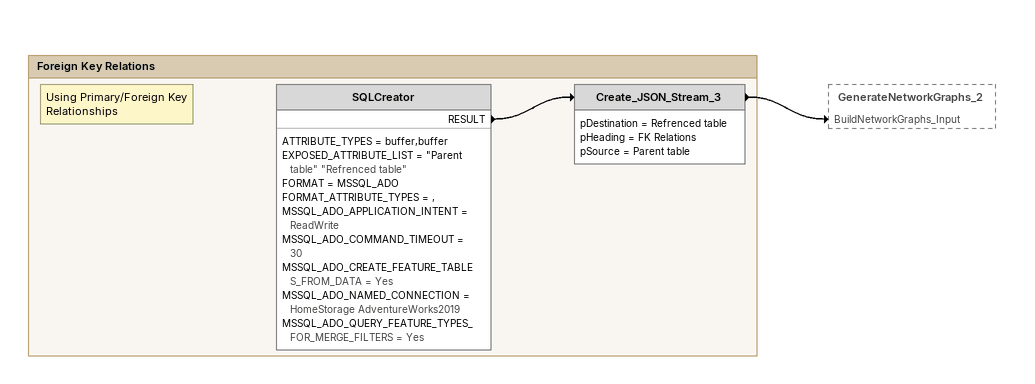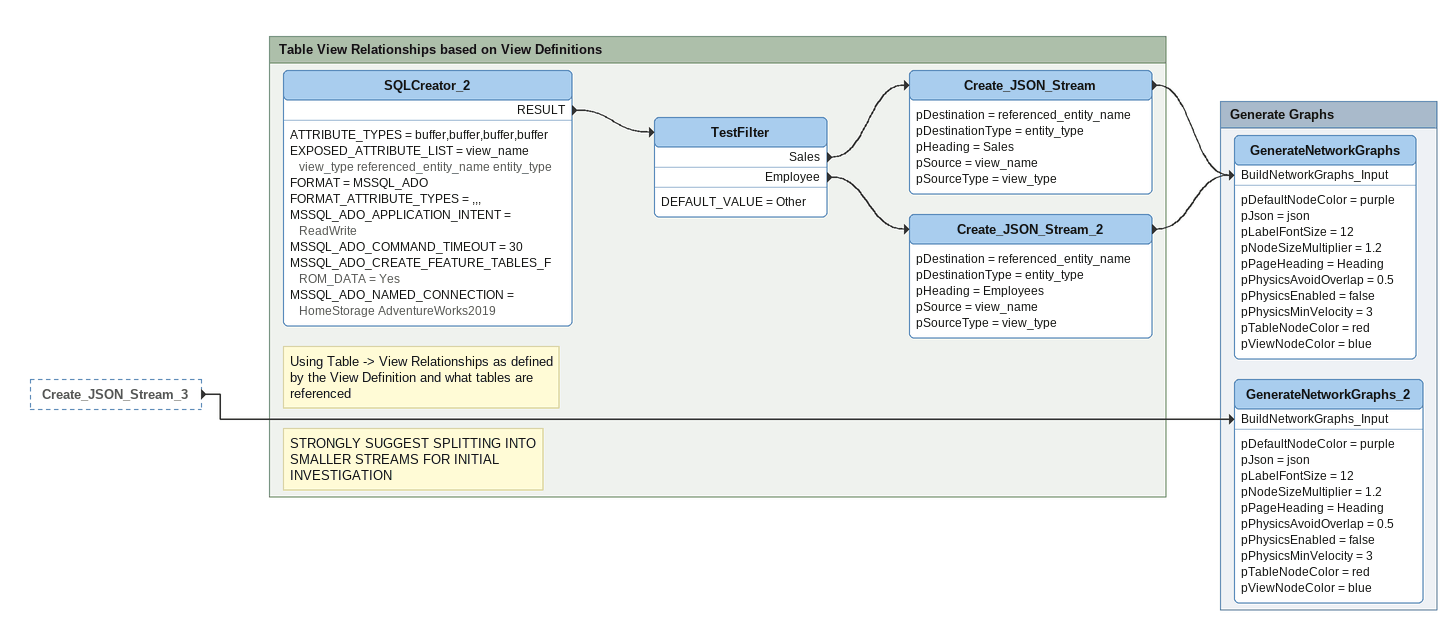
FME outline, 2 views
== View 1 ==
Bookmark: Foreign Key Relations
Note: Using Primary/Foreign Key Relationships
SQLCreator
    ATTRIBUTE_TYPES = buffer,buffer
    EXPOSED_ATTRIBUTE_LIST = "Parent table" "Refrenced table"
    FORMAT = MSSQL_ADO
    FORMAT_ATTRIBUTE_TYPES = ,
    MSSQL_ADO_APPLICATION_INTENT = ReadWrite
    MSSQL_ADO_COMMAND_TIMEOUT = 30
    MSSQL_ADO_CREATE_FEATURE_TABLES_FROM_DATA = Yes
    MSSQL_ADO_NAMED_CONNECTION = HomeStorage AdventureWorks2019
    MSSQL_ADO_QUERY_FEATURE_TYPES_FOR_MERGE_FILTERS = Yes
    RESULT -> Create_JSON_Stream_3
Create_JSON_Stream_3
    pDestination = Refrenced table
    pHeading = FK Relations
    pSource = Parent table
    -> GenerateNetworkGraphs_2 [BuildNetworkGraphs_Input]

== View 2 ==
Create_JSON_Stream_3 [outside]
    -> GenerateNetworkGraphs_2 [BuildNetworkGraphs_Input]

Bookmark: Table View Relationships based on View Definitions
Note: Using Table -> View Relationships as defined by the View Definition and what tables are referenced
SQLCreator_2
    ATTRIBUTE_TYPES = buffer,buffer,buffer,buffer
    EXPOSED_ATTRIBUTE_LIST = view_name view_type referenced_entity_name entity_type
    FORMAT = MSSQL_ADO
    FORMAT_ATTRIBUTE_TYPES = ,,,
    MSSQL_ADO_APPLICATION_INTENT = ReadWrite
    MSSQL_ADO_COMMAND_TIMEOUT = 30
    MSSQL_ADO_CREATE_FEATURE_TABLES_FROM_DATA = Yes
    MSSQL_ADO_NAMED_CONNECTION = HomeStorage AdventureWorks2019
    RESULT -> TestFilter
Note: STRONGLY SUGGEST SPLITTING INTO SMALLER STREAMS FOR INITIAL INVESTIGATION
TestFilter
    DEFAULT_VALUE = Other
    Sales -> Create_JSON_Stream
    Employee -> Create_JSON_Stream_2
Create_JSON_Stream
    pDestination = referenced_entity_name
    pDestinationType = entity_type
    pHeading = Sales
    pSource = view_name
    pSourceType = view_type
    -> GenerateNetworkGraphs [BuildNetworkGraphs_Input]
Create_JSON_Stream_2
    pDestination = referenced_entity_name
    pDestinationType = entity_type
    pHeading = Employees
    pSource = view_name
    pSourceType = view_type
    -> GenerateNetworkGraphs [BuildNetworkGraphs_Input]

Bookmark: Generate Graphs
GenerateNetworkGraphs
    pDefaultNodeColor = purple
    pJson = json
    pLabelFontSize = 12
    pNodeSizeMultiplier = 1.2
    pPageHeading = Heading
    pPhysicsAvoidOverlap = 0.5
    pPhysicsEnabled = false
    pPhysicsMinVelocity = 3
    pTableNodeColor = red
    pViewNodeColor = blue
GenerateNetworkGraphs_2
    pDefaultNodeColor = purple
    pJson = json
    pLabelFontSize = 12
    pNodeSizeMultiplier = 1.2
    pPageHeading = Heading
    pPhysicsAvoidOverlap = 0.5
    pPhysicsEnabled = false
    pPhysicsMinVelocity = 3
    pTableNodeColor = red
    pViewNodeColor = blue
